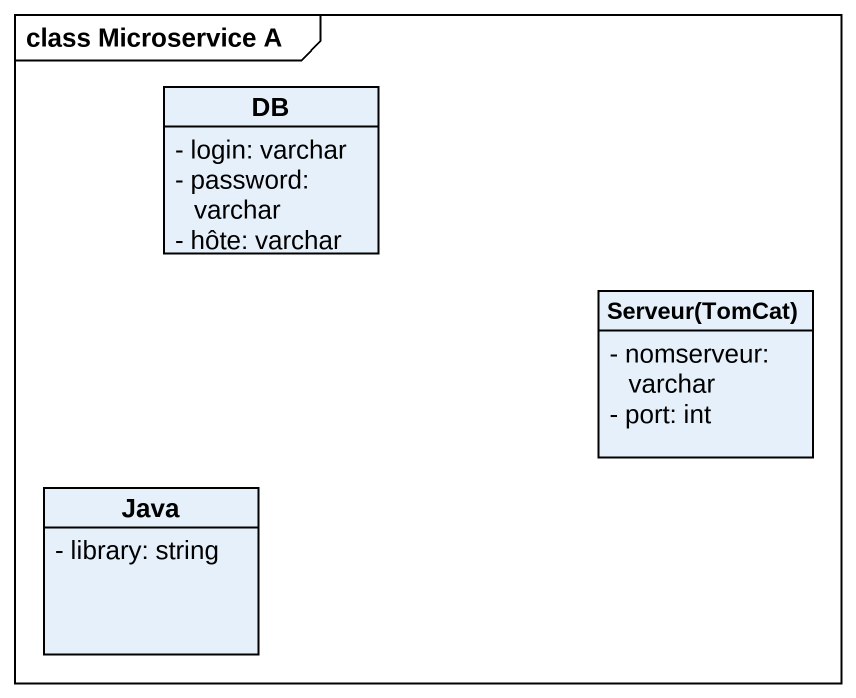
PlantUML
@startuml
mainframe class Microservice A
hide circle
hide empty members
skinparam classAttributeIconSize 0
class DB {
  - login: varchar
  - password: varchar
  - hôte: varchar
}
class "Serveur(TomCat)" as Serveur_TomCat {
  - nomserveur: varchar
  - port: int
}
class Java {
  - library: string
}
@enduml
